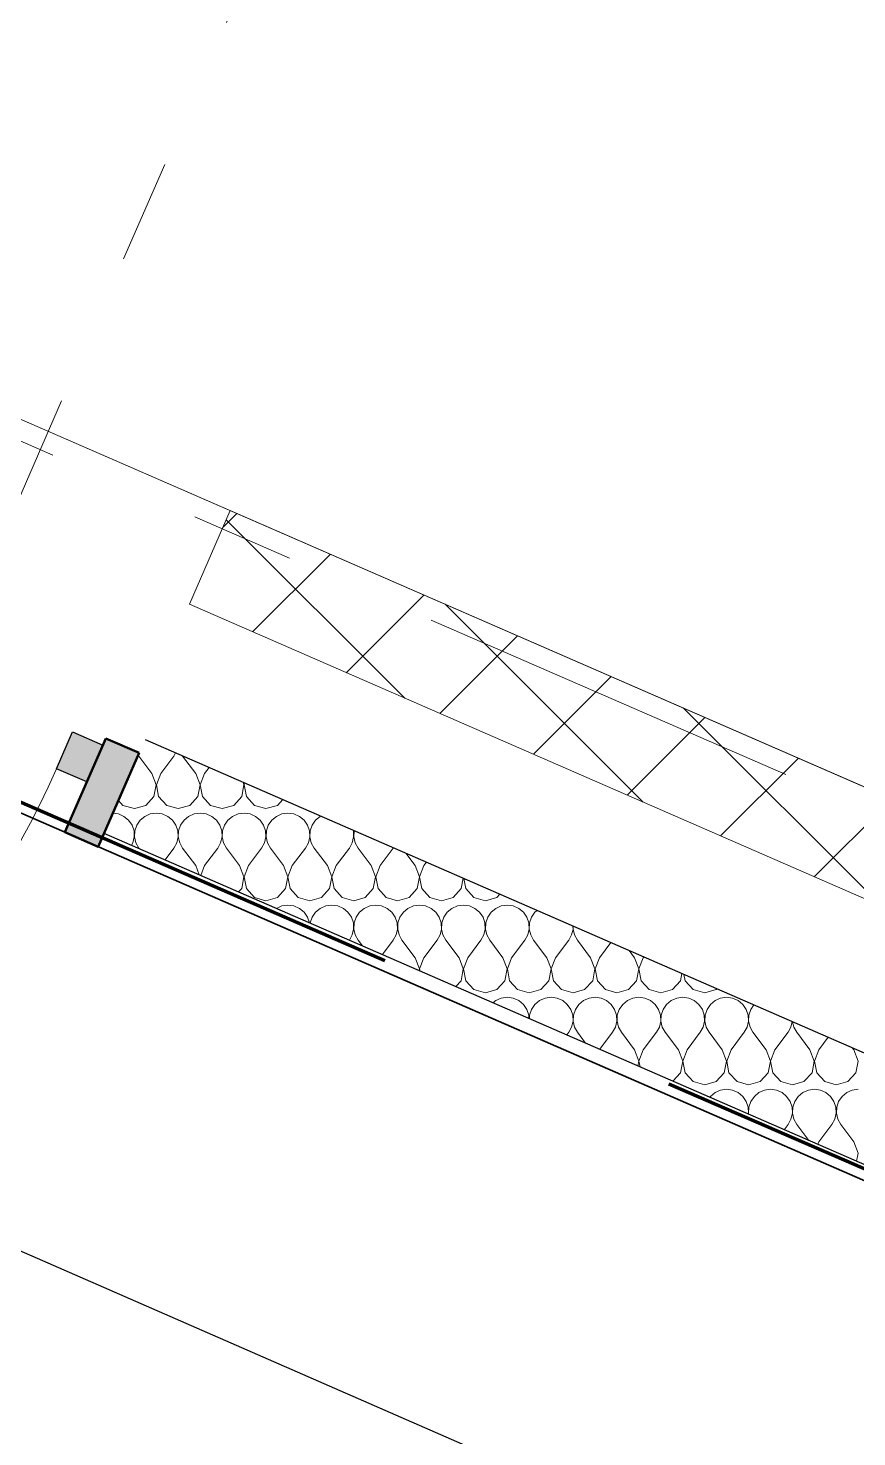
# Model space of a CAD drawing. Header units: millimetres. Extents: x -99530 to 1067232, y -97212 to 137997.
# Drawn here: x 1017203 to 1018336, y -18626 to -16698 of the extents above; entities that cross this region are included whole.
import ezdxf
from ezdxf.enums import TextEntityAlignment as Align

# ---------------------------------------------------------------- set-up
doc = ezdxf.new("R2010")
doc.units = ezdxf.units.MM
doc.header["$MEASUREMENT"] = 0
doc.linetypes.add('Double Dashed', pattern=[1093.611073, 529.166651, -211.666656, 141.111112, -211.666656])
doc.linetypes.add('Long Dashed', pattern=[1058.333302, 634.99999, -423.333311])
for name, color, linetype in [('A-05-M_Gross_Int_Circulation', 7, 'Continuous'), ('A-15-MG_Structural_Grid', 7, 'Continuous'), ('A-20-M_Floor_Slab', 7, 'Continuous'), ('A-25-M_Curtain_Wall', 7, 'Continuous'), ('A-25-M_Wall_Int', 7, 'Continuous'), ('New_A-20-M_Hard_Landscape', 7, 'Continuous')]:
    doc.layers.add(name, color=color, linetype=linetype)
for name, color, linetype, lineweight, true_color in [('A-05-M_Gross_Int_Circulation_Pen_No__74', 7, 'Continuous', 20, 0x606060), ('A-15-MG_Structural_Grid_Pen_No__163', 7, 'Continuous', 0, 0x750077), ('A-25-M_Curtain_Wall_Pen_No__144', 7, 'Continuous', 0, 0xc8c8c8), ('A-25-M_Curtain_Wall_Pen_No__27', 7, 'Continuous', 50, 0x2a2a2a), ('A-25-M_Curtain_Wall_Pen_No__43', 7, 'Continuous', 30, 0x444444), ('A-25-M_Curtain_Wall_Pen_No__67', 7, 'Continuous', 20, 0x606060), ('A-25-M_Wall_Int_Pen_No__107', 7, 'Continuous', 15, 0xa6a6a6), ('ArchiCAD Doors_Pen_No__103', 7, 'Continuous', 15, 0xa6a6a6), ('ArchiCAD Doors_Pen_No__43', 7, 'Continuous', 30, 0x444444), ('ArchiCAD Doors_Pen_No__63', 7, 'Continuous', 20, 0x606060), ('New_A-20-M_Hard_Landscape_Pen_No__53', 7, 'Continuous', 35, 0x444444)]:
    doc.layers.add(name, color=color, linetype=linetype, lineweight=lineweight, true_color=true_color)
for name, color, linetype, lineweight in [('A-20-M_Floor_Slab_Pen_No__89', 8, 'Continuous', 20), ('A-25-M_Wall_Int_Pen_No__1', 7, 'Continuous', 13), ('A-95-P_Drawing_Pen_No__85', 8, 'Continuous', 20), ('ArchiCAD Zone Stamps_Pen_No__6', 7, 'Continuous', 35), ('ArchiCAD Zone Stamps_Pen_No__9', 7, 'Continuous', 13), ('Demolished_G-10-P_Topo_Building_Pen_No__177', 1, 'Continuous', 70)]:
    doc.layers.add(name, color=color, linetype=linetype, lineweight=lineweight)
doc.styles.add('GENERATED_STYLE_3', font='')
doc.styles.add('GENERATED_STYLE_4', font='')
doc.styles.get('GENERATED_STYLE_3').set_extended_font_data('Arial')
doc.styles.get('GENERATED_STYLE_4').set_extended_font_data('Swis721 BT')
doc.dimstyles.new('GENERATED_STYLE__4', dxfattribs={"dimtxt": 0.18, "dimasz": 273.6, "dimexe": 0.18, "dimexo": 0.0625, "dimgap": 0.09, "dimtad": 0, "dimtih": 1, "dimtoh": 1, "dimdec": 4, "dimzin": 0, "dimdsep": 46, "dimcen": 0.09, "dimadec": 0, "dimazin": 0, "dimtfac": 1, "dimtdec": 4, "dimtmove": 0, "dimatfit": 3, "dimldrblk": 'ARROWHEAD_5', "dimfxl": 1, "dimtolj": 1, "dimtzin": 0, "dimarcsym": 0})

# ---------------------------------------------------------------- blocks, each defined once
blk = doc.blocks.new('__41_3', base_point=(1018828.6, -13306.2))
at = {"layer": 'A-05-M_Gross_Int_Circulation_Pen_No__74', "linetype": 'Continuous'}
blk.add_line((1015993.1, -16710.3), (1018365.1, -17744.5), dxfattribs=at)
at = {"layer": 'ArchiCAD Zone Stamps_Pen_No__6', "style": 'GENERATED_STYLE_3'}
for tag, height, p in [('measuredAreaCode', 175, (1018328.4, -13097.3)), ('DUMMY_649', 175, (1018597.4, -13214.6)), ('DUMMY_650', 175, (1019025.5, -13401.3)), ('DUMMY_651', 116.7, (1019269.9, -13494.5))]:
    blk.add_attdef(tag, text='', height=height, rotation=336.4404, dxfattribs=at).set_placement(p, align=Align.TOP_LEFT)
blk = doc.blocks.new('_INB 0264_73_3', base_point=(1017979, -15448.7))
at = {"layer": 'A-05-M_Gross_Int_Circulation_Pen_No__74', "linetype": 'Continuous'}
blk.add_line((1016026.2, -16724.7), (1018398.3, -17758.9), dxfattribs=at)
at = {"layer": 'ArchiCAD Zone Stamps_Pen_No__9', "style": 'GENERATED_STYLE_3'}
for tag, height, p in [('ROOM_NUMBER', 200, (1017665.2, -14618.3)), ('measuredAreaCode', 200, (1017508.2, -14978.4)), ('DUMMY_649', 200, (1017815.6, -15112.4)), ('DUMMY_650', 200, (1018304.9, -15325.8)), ('DUMMY_651', 133.3, (1018584.2, -15432.3))]:
    blk.add_attdef(tag, text='', height=height, rotation=336.4404, dxfattribs=at).set_placement(p, align=Align.TOP_LEFT)
blk = doc.blocks.new('Mesh_20_3', base_point=(988930.7, -24727.1))
at = {"layer": 'New_A-20-M_Hard_Landscape_Pen_No__53', "linetype": 'Continuous', "flags": 128}
blk.add_lwpolyline([(988930.7, -24727.1), (988131.3, -26560.4), (999398.6, -31473.5), (1000198, -29640.2), (990908.8, -25589.7), (996843.1, -11980.5), (1005863.9, -15914), (1005925.7, -15772.3), (1017857.8, -20975.3), (1018925.2, -18527.4), (995994.2, -8528.3)], close=True, dxfattribs=at)
blk = doc.blocks.new('Slab_5_3', base_point=(977314.7, -362.2))
at = {"layer": 'A-20-M_Floor_Slab_Pen_No__89', "linetype": 'Continuous', "flags": 128}
blk.add_lwpolyline([(977314.7, -362.2), (984728.9, 6537.3), (984643.8, 6629.2), (987876.2, 9637.2), (992165.2, 7766.9), (996287.1, 17219.8), (1030611.3, 2252.7), (1030904.7, 2124.8), (1026692.8, -7534.4), (1026399.5, -7406.5), (1021328.1, -19036.6), (980552.3, -1256.3), (980362.6, -1691.3)], close=True, dxfattribs=at)
blk = doc.blocks.new('*X571', base_point=(976938, 0))
at = {"layer": 'A-25-M_Curtain_Wall_Pen_No__67', "linetype": 'Continuous'}
for p, q in [((1017353.4, -17692.9), (1017354, -17694)), ((1017372, -17718), (1017354, -17694)), ((1017384, -17718), (1017402, -17694)), ((1017402, -17694), (1017404.4, -17689.7)), ((1017413.9, -17693.8), (1017414, -17694)), ((1017432, -17718), (1017414, -17694)), ((1017444, -17718), (1017450.3, -17709.7)), ((1017377.9, -17733.3), (1017372, -17718)), ((1017374.8, -17749.4), (1017377.9, -17733.3)), ((1017384, -17718), (1017378.1, -17733.3)), ((1017378.1, -17733.3), (1017381.2, -17749.4)), ((1017437.9, -17733.3), (1017432, -17718)), ((1017434.8, -17749.4), (1017437.9, -17733.3)), ((1017444, -17718), (1017438.1, -17733.3)), ((1017438.1, -17733.3), (1017441.2, -17749.4)), ((1017494.8, -17749.4), (1017497.9, -17733.3)), ((1017497.9, -17733.3), (1017496.6, -17729.9)), ((1017499, -17730.9), (1017498.1, -17733.3)), ((1017498.1, -17733.3), (1017501.2, -17749.4)), ((1017363.8, -17761.5), (1017374.8, -17749.4)), ((1017381.2, -17749.4), (1017392.2, -17761.5)), ((1017423.8, -17761.5), (1017434.8, -17749.4)), ((1017441.2, -17749.4), (1017452.2, -17761.5)), ((1017483.8, -17761.5), (1017494.8, -17749.4)), ((1017501.2, -17749.4), (1017512.2, -17761.5)), ((1017326.3, -17755), (1017332.2, -17761.5)), ((1017332.2, -17761.5), (1017348, -17766)), ((1017348, -17766), (1017363.8, -17761.5)), ((1017392.2, -17761.5), (1017408, -17766)), ((1017408, -17766), (1017423.8, -17761.5)), ((1017452.2, -17761.5), (1017468, -17766)), ((1017468, -17766), (1017483.8, -17761.5)), ((1017512.2, -17761.5), (1017528, -17766)), ((1017528, -17766), (1017543.8, -17761.5)), ((1017543.8, -17761.5), (1017551, -17753.6)), ((1017326.2, -17773.1), (1017318.8, -17772.1)), ((1017333.8, -17776.5), (1017326.2, -17773.1)), ((1017340.1, -17781.8), (1017333.8, -17776.5)), ((1017344.8, -17788.6), (1017340.1, -17781.8)), ((1017347.5, -17796.4), (1017344.8, -17788.6)), ((1017351.2, -17788.6), (1017348.5, -17796.4)), ((1017355.9, -17781.8), (1017351.2, -17788.6)), ((1017362.2, -17776.5), (1017355.9, -17781.8)), ((1017369.8, -17773.1), (1017362.2, -17776.5)), ((1017378, -17772), (1017369.8, -17773.1)), ((1017386.2, -17773.1), (1017378, -17772)), ((1017393.8, -17776.5), (1017386.2, -17773.1)), ((1017400.1, -17781.8), (1017393.8, -17776.5)), ((1017404.8, -17788.6), (1017400.1, -17781.8)), ((1017407.5, -17796.4), (1017404.8, -17788.6)), ((1017411.2, -17788.6), (1017408.5, -17796.4)), ((1017415.9, -17781.8), (1017411.2, -17788.6)), ((1017422.2, -17776.5), (1017415.9, -17781.8)), ((1017429.8, -17773.1), (1017422.2, -17776.5)), ((1017438, -17772), (1017429.8, -17773.1)), ((1017446.2, -17773.1), (1017438, -17772)), ((1017453.8, -17776.5), (1017446.2, -17773.1)), ((1017460.1, -17781.8), (1017453.8, -17776.5)), ((1017464.8, -17788.6), (1017460.1, -17781.8)), ((1017467.5, -17796.4), (1017464.8, -17788.6)), ((1017471.2, -17788.6), (1017468.5, -17796.4)), ((1017475.9, -17781.8), (1017471.2, -17788.6)), ((1017482.2, -17776.5), (1017475.9, -17781.8)), ((1017489.8, -17773.1), (1017482.2, -17776.5)), ((1017498, -17772), (1017489.8, -17773.1)), ((1017506.2, -17773.1), (1017498, -17772)), ((1017513.8, -17776.5), (1017506.2, -17773.1)), ((1017520.1, -17781.8), (1017513.8, -17776.5)), ((1017524.8, -17788.6), (1017520.1, -17781.8)), ((1017527.5, -17796.4), (1017524.8, -17788.6)), ((1017531.2, -17788.6), (1017528.5, -17796.4)), ((1017535.9, -17781.8), (1017531.2, -17788.6)), ((1017542.2, -17776.5), (1017535.9, -17781.8)), ((1017549.8, -17773.1), (1017542.2, -17776.5)), ((1017558, -17772), (1017549.8, -17773.1)), ((1017566.2, -17773.1), (1017558, -17772)), ((1017573.8, -17776.5), (1017566.2, -17773.1)), ((1017580.1, -17781.8), (1017573.8, -17776.5)), ((1017584.8, -17788.6), (1017580.1, -17781.8)), ((1017587.5, -17796.4), (1017584.8, -17788.6)), ((1017591.2, -17788.6), (1017588.5, -17796.4)), ((1017595.9, -17781.8), (1017591.2, -17788.6)), ((1017602.2, -17776.5), (1017595.9, -17781.8)), ((1017602.9, -17776.2), (1017602.2, -17776.5)), ((1017346, -17812.8), (1017347.9, -17804.7)), ((1017347.9, -17804.7), (1017347.5, -17796.4)), ((1017348.5, -17796.4), (1017348.1, -17804.7)), ((1017348.1, -17804.7), (1017350, -17812.8)), ((1017406, -17812.8), (1017407.9, -17804.7)), ((1017407.9, -17804.7), (1017407.5, -17796.4)), ((1017408.5, -17796.4), (1017408.1, -17804.7)), ((1017408.1, -17804.7), (1017410, -17812.8)), ((1017466, -17812.8), (1017467.9, -17804.7)), ((1017467.9, -17804.7), (1017467.5, -17796.4)), ((1017468.5, -17796.4), (1017468.1, -17804.7)), ((1017468.1, -17804.7), (1017470, -17812.8)), ((1017526, -17812.8), (1017527.9, -17804.7)), ((1017527.9, -17804.7), (1017527.5, -17796.4)), ((1017528.5, -17796.4), (1017528.1, -17804.7)), ((1017528.1, -17804.7), (1017530, -17812.8)), ((1017586, -17812.8), (1017587.9, -17804.7)), ((1017587.9, -17804.7), (1017587.5, -17796.4)), ((1017588.5, -17796.4), (1017588.1, -17804.7)), ((1017588.1, -17804.7), (1017590, -17812.8)), ((1017646, -17812.8), (1017647.9, -17804.7)), ((1017647.5, -17796.4), (1017647.2, -17795.5)), ((1017647.9, -17804.7), (1017647.5, -17796.4)), ((1017648.5, -17796.4), (1017648.1, -17804.7)), ((1017648.1, -17804.7), (1017650, -17812.8)), ((1017648.6, -17796.2), (1017648.5, -17796.4)), ((1017344.1, -17816.1), (1017346, -17812.8)), ((1017350, -17812.8), (1017354, -17820)), ((1017354.5, -17820.6), (1017354, -17820)), ((1017389.9, -17836.1), (1017402, -17820)), ((1017402, -17820), (1017406, -17812.8)), ((1017410, -17812.8), (1017414, -17820)), ((1017432, -17844), (1017414, -17820)), ((1017444, -17844), (1017462, -17820)), ((1017462, -17820), (1017466, -17812.8)), ((1017470, -17812.8), (1017474, -17820)), ((1017492, -17844), (1017474, -17820)), ((1017504, -17844), (1017522, -17820)), ((1017522, -17820), (1017526, -17812.8)), ((1017530, -17812.8), (1017534, -17820)), ((1017552, -17844), (1017534, -17820)), ((1017564, -17844), (1017582, -17820)), ((1017582, -17820), (1017586, -17812.8)), ((1017590, -17812.8), (1017594, -17820)), ((1017612, -17844), (1017594, -17820)), ((1017624, -17844), (1017642, -17820)), ((1017642, -17820), (1017646, -17812.8)), ((1017650, -17812.8), (1017654, -17820)), ((1017672, -17844), (1017654, -17820)), ((1017684, -17844), (1017702, -17820)), ((1017702, -17820), (1017702.2, -17819.5)), ((1017732, -17844), (1017719.2, -17826.9)), ((1017436.8, -17856.5), (1017432, -17844)), ((1017444, -17844), (1017438.8, -17857.4)), ((1017497.9, -17859.3), (1017492, -17844)), ((1017504, -17844), (1017498.1, -17859.3)), ((1017557.9, -17859.3), (1017552, -17844)), ((1017564, -17844), (1017558.1, -17859.3)), ((1017617.9, -17859.3), (1017612, -17844)), ((1017624, -17844), (1017618.1, -17859.3)), ((1017677.9, -17859.3), (1017672, -17844)), ((1017684, -17844), (1017678.1, -17859.3)), ((1017737.9, -17859.3), (1017732, -17844)), ((1017744, -17844), (1017738.1, -17859.3)), ((1017744, -17844), (1017747.5, -17839.3)), ((1017494.8, -17875.4), (1017497.9, -17859.3)), ((1017498.1, -17859.3), (1017501.2, -17875.4)), ((1017554.8, -17875.4), (1017557.9, -17859.3)), ((1017558.1, -17859.3), (1017561.2, -17875.4)), ((1017614.8, -17875.4), (1017617.9, -17859.3)), ((1017618.1, -17859.3), (1017621.2, -17875.4)), ((1017674.8, -17875.4), (1017677.9, -17859.3)), ((1017678.1, -17859.3), (1017681.2, -17875.4)), ((1017734.8, -17875.4), (1017737.9, -17859.3)), ((1017738.1, -17859.3), (1017741.2, -17875.4)), ((1017794.8, -17875.4), (1017797.5, -17861.1)), ((1017798.5, -17861.5), (1017801.2, -17875.4)), ((1017490.6, -17880), (1017494.8, -17875.4)), ((1017501.2, -17875.4), (1017512.2, -17887.5)), ((1017543.8, -17887.5), (1017554.8, -17875.4)), ((1017561.2, -17875.4), (1017572.2, -17887.5)), ((1017603.8, -17887.5), (1017614.8, -17875.4)), ((1017621.2, -17875.4), (1017632.2, -17887.5)), ((1017663.8, -17887.5), (1017674.8, -17875.4)), ((1017681.2, -17875.4), (1017692.2, -17887.5)), ((1017723.8, -17887.5), (1017734.8, -17875.4)), ((1017741.2, -17875.4), (1017752.2, -17887.5)), ((1017783.8, -17887.5), (1017794.8, -17875.4)), ((1017801.2, -17875.4), (1017812.2, -17887.5)), ((1017843.8, -17887.5), (1017847.9, -17883)), ((1017512.2, -17887.5), (1017528, -17892)), ((1017528, -17892), (1017543.8, -17887.5)), ((1017549.8, -17899.1), (1017542.2, -17902.5)), ((1017542.2, -17902.5), (1017542.2, -17902.5)), ((1017558, -17898), (1017549.8, -17899.1)), ((1017566.2, -17899.1), (1017558, -17898)), ((1017573.8, -17902.5), (1017566.2, -17899.1)), ((1017572.2, -17887.5), (1017588, -17892)), ((1017580.1, -17907.8), (1017573.8, -17902.5)), ((1017588, -17892), (1017603.8, -17887.5)), ((1017602.2, -17902.5), (1017595.9, -17907.8)), ((1017609.8, -17899.1), (1017602.2, -17902.5)), ((1017618, -17898), (1017609.8, -17899.1)), ((1017626.2, -17899.1), (1017618, -17898)), ((1017633.8, -17902.5), (1017626.2, -17899.1)), ((1017632.2, -17887.5), (1017648, -17892)), ((1017640.1, -17907.8), (1017633.8, -17902.5)), ((1017648, -17892), (1017663.8, -17887.5)), ((1017662.2, -17902.5), (1017655.9, -17907.8)), ((1017669.8, -17899.1), (1017662.2, -17902.5)), ((1017678, -17898), (1017669.8, -17899.1)), ((1017686.2, -17899.1), (1017678, -17898)), ((1017693.8, -17902.5), (1017686.2, -17899.1)), ((1017692.2, -17887.5), (1017708, -17892)), ((1017700.1, -17907.8), (1017693.8, -17902.5)), ((1017708, -17892), (1017723.8, -17887.5)), ((1017722.2, -17902.5), (1017715.9, -17907.8)), ((1017729.8, -17899.1), (1017722.2, -17902.5)), ((1017738, -17898), (1017729.8, -17899.1)), ((1017746.2, -17899.1), (1017738, -17898)), ((1017753.8, -17902.5), (1017746.2, -17899.1)), ((1017752.2, -17887.5), (1017768, -17892)), ((1017760.1, -17907.8), (1017753.8, -17902.5)), ((1017768, -17892), (1017783.8, -17887.5)), ((1017782.2, -17902.5), (1017775.9, -17907.8)), ((1017789.8, -17899.1), (1017782.2, -17902.5)), ((1017798, -17898), (1017789.8, -17899.1)), ((1017806.2, -17899.1), (1017798, -17898)), ((1017813.8, -17902.5), (1017806.2, -17899.1)), ((1017812.2, -17887.5), (1017828, -17892)), ((1017820.1, -17907.8), (1017813.8, -17902.5)), ((1017828, -17892), (1017843.8, -17887.5)), ((1017842.2, -17902.5), (1017835.9, -17907.8)), ((1017849.8, -17899.1), (1017842.2, -17902.5)), ((1017858, -17898), (1017849.8, -17899.1)), ((1017866.2, -17899.1), (1017858, -17898)), ((1017873.8, -17902.5), (1017866.2, -17899.1)), ((1017880.1, -17907.8), (1017873.8, -17902.5)), ((1017898.9, -17905.3), (1017895.9, -17907.8)), ((1017584.8, -17914.6), (1017580.1, -17907.8)), ((1017587.4, -17922.2), (1017584.8, -17914.6)), ((1017591.2, -17914.6), (1017588.5, -17922.4)), ((1017588.5, -17922.4), (1017588.5, -17922.7)), ((1017595.9, -17907.8), (1017591.2, -17914.6)), ((1017644.8, -17914.6), (1017640.1, -17907.8)), ((1017647.5, -17922.4), (1017644.8, -17914.6)), ((1017647.9, -17930.7), (1017647.5, -17922.4)), ((1017648.5, -17922.4), (1017648.1, -17930.7)), ((1017651.2, -17914.6), (1017648.5, -17922.4)), ((1017655.9, -17907.8), (1017651.2, -17914.6)), ((1017704.8, -17914.6), (1017700.1, -17907.8)), ((1017707.5, -17922.4), (1017704.8, -17914.6)), ((1017707.9, -17930.7), (1017707.5, -17922.4)), ((1017708.5, -17922.4), (1017708.1, -17930.7)), ((1017711.2, -17914.6), (1017708.5, -17922.4)), ((1017715.9, -17907.8), (1017711.2, -17914.6)), ((1017764.8, -17914.6), (1017760.1, -17907.8)), ((1017767.5, -17922.4), (1017764.8, -17914.6)), ((1017767.9, -17930.7), (1017767.5, -17922.4)), ((1017768.5, -17922.4), (1017768.1, -17930.7)), ((1017771.2, -17914.6), (1017768.5, -17922.4)), ((1017775.9, -17907.8), (1017771.2, -17914.6)), ((1017824.8, -17914.6), (1017820.1, -17907.8)), ((1017827.5, -17922.4), (1017824.8, -17914.6)), ((1017827.9, -17930.7), (1017827.5, -17922.4)), ((1017828.5, -17922.4), (1017828.1, -17930.7)), ((1017831.2, -17914.6), (1017828.5, -17922.4)), ((1017835.9, -17907.8), (1017831.2, -17914.6)), ((1017884.8, -17914.6), (1017880.1, -17907.8)), ((1017887.5, -17922.4), (1017884.8, -17914.6)), ((1017887.9, -17930.7), (1017887.5, -17922.4)), ((1017888.5, -17922.4), (1017888.1, -17930.7)), ((1017891.2, -17914.6), (1017888.5, -17922.4)), ((1017895.9, -17907.8), (1017891.2, -17914.6)), ((1017642, -17946), (1017646, -17938.8)), ((1017646, -17938.8), (1017647.9, -17930.7)), ((1017648.1, -17930.7), (1017650, -17938.8)), ((1017650, -17938.8), (1017654, -17946)), ((1017702, -17946), (1017706, -17938.8)), ((1017706, -17938.8), (1017707.9, -17930.7)), ((1017708.1, -17930.7), (1017710, -17938.8)), ((1017710, -17938.8), (1017714, -17946)), ((1017762, -17946), (1017766, -17938.8)), ((1017766, -17938.8), (1017767.9, -17930.7)), ((1017768.1, -17930.7), (1017770, -17938.8)), ((1017770, -17938.8), (1017774, -17946)), ((1017822, -17946), (1017826, -17938.8)), ((1017826, -17938.8), (1017827.9, -17930.7)), ((1017828.1, -17930.7), (1017830, -17938.8)), ((1017830, -17938.8), (1017834, -17946)), ((1017882, -17946), (1017886, -17938.8)), ((1017886, -17938.8), (1017887.9, -17930.7)), ((1017888.1, -17930.7), (1017890, -17938.8)), ((1017890, -17938.8), (1017894, -17946)), ((1017942, -17946), (1017946, -17938.8)), ((1017946, -17938.8), (1017947.9, -17930.7)), ((1017947.9, -17930.7), (1017947.7, -17926.6)), ((1017948.3, -17926.8), (1017948.1, -17930.7)), ((1017948.1, -17930.7), (1017950, -17938.8)), ((1017950, -17938.8), (1017954, -17946)), ((1017659.8, -17953.8), (1017654, -17946)), ((1017687.2, -17965.7), (1017702, -17946)), ((1017732, -17970), (1017714, -17946)), ((1017744, -17970), (1017762, -17946)), ((1017792, -17970), (1017774, -17946)), ((1017804, -17970), (1017822, -17946)), ((1017852, -17970), (1017834, -17946)), ((1017864, -17970), (1017882, -17946)), ((1017912, -17970), (1017894, -17946)), ((1017924, -17970), (1017942, -17946)), ((1017972, -17970), (1017954, -17946)), ((1017984, -17970), (1017999.6, -17949.2)), ((1018032, -17970), (1018024.6, -17960.1)), ((1017737.9, -17985.3), (1017732, -17970)), ((1017744, -17970), (1017738.1, -17985.3)), ((1017797.9, -17985.3), (1017792, -17970)), ((1017804, -17970), (1017798.1, -17985.3)), ((1017857.9, -17985.3), (1017852, -17970)), ((1017864, -17970), (1017858.1, -17985.3)), ((1017917.9, -17985.3), (1017912, -17970)), ((1017924, -17970), (1017918.1, -17985.3)), ((1017977.9, -17985.3), (1017972, -17970)), ((1017984, -17970), (1017978.1, -17985.3)), ((1018037.9, -17985.3), (1018032, -17970)), ((1018044, -17970), (1018038.1, -17985.3)), ((1018044, -17970), (1018044.8, -17968.9)), ((1017737.4, -17987.6), (1017737.9, -17985.3)), ((1017738.1, -17985.3), (1017738.7, -17988.2)), ((1017787.5, -18009.4), (1017794.8, -18001.4)), ((1017794.8, -18001.4), (1017797.9, -17985.3)), ((1017798.1, -17985.3), (1017801.2, -18001.4)), ((1017801.2, -18001.4), (1017812.2, -18013.5)), ((1017843.8, -18013.5), (1017854.8, -18001.4)), ((1017854.8, -18001.4), (1017857.9, -17985.3)), ((1017858.1, -17985.3), (1017861.2, -18001.4)), ((1017861.2, -18001.4), (1017872.2, -18013.5)), ((1017903.8, -18013.5), (1017914.8, -18001.4)), ((1017914.8, -18001.4), (1017917.9, -17985.3)), ((1017918.1, -17985.3), (1017921.2, -18001.4)), ((1017921.2, -18001.4), (1017932.2, -18013.5)), ((1017963.8, -18013.5), (1017974.8, -18001.4)), ((1017974.8, -18001.4), (1017977.9, -17985.3)), ((1017978.1, -17985.3), (1017981.2, -18001.4)), ((1017981.2, -18001.4), (1017992.2, -18013.5)), ((1018023.8, -18013.5), (1018034.8, -18001.4)), ((1018034.8, -18001.4), (1018037.9, -17985.3)), ((1018038.1, -17985.3), (1018041.2, -18001.4)), ((1018041.2, -18001.4), (1018052.2, -18013.5)), ((1018083.8, -18013.5), (1018094.8, -18001.4)), ((1018094.8, -18001.4), (1018096.7, -17991.5)), ((1018099.5, -17992.8), (1018101.2, -18001.4)), ((1018101.2, -18001.4), (1018112.2, -18013.5)), ((1017812.2, -18013.5), (1017828, -18018)), ((1017828, -18018), (1017843.8, -18013.5)), ((1017872.2, -18013.5), (1017888, -18018)), ((1017888, -18018), (1017903.8, -18013.5)), ((1017932.2, -18013.5), (1017948, -18018)), ((1017948, -18018), (1017963.8, -18013.5)), ((1017992.2, -18013.5), (1018008, -18018)), ((1018008, -18018), (1018023.8, -18013.5)), ((1018052.2, -18013.5), (1018068, -18018)), ((1018068, -18018), (1018083.8, -18013.5)), ((1018112.2, -18013.5), (1018128, -18018)), ((1018128, -18018), (1018143.8, -18013.5)), ((1018143.8, -18013.5), (1018144.7, -18012.5)), ((1017842.2, -18028.5), (1017838.4, -18031.6)), ((1017849.8, -18025.1), (1017842.2, -18028.5)), ((1017858, -18024), (1017849.8, -18025.1)), ((1017866.2, -18025.1), (1017858, -18024)), ((1017873.8, -18028.5), (1017866.2, -18025.1)), ((1017880.1, -18033.8), (1017873.8, -18028.5)), ((1017884.8, -18040.6), (1017880.1, -18033.8)), ((1017887.5, -18048.4), (1017884.8, -18040.6)), ((1017891.2, -18040.6), (1017888.5, -18048.4)), ((1017895.9, -18033.8), (1017891.2, -18040.6)), ((1017902.2, -18028.5), (1017895.9, -18033.8)), ((1017909.8, -18025.1), (1017902.2, -18028.5)), ((1017918, -18024), (1017909.8, -18025.1)), ((1017926.2, -18025.1), (1017918, -18024)), ((1017933.8, -18028.5), (1017926.2, -18025.1)), ((1017940.1, -18033.8), (1017933.8, -18028.5)), ((1017944.8, -18040.6), (1017940.1, -18033.8)), ((1017947.5, -18048.4), (1017944.8, -18040.6)), ((1017951.2, -18040.6), (1017948.5, -18048.4)), ((1017955.9, -18033.8), (1017951.2, -18040.6)), ((1017962.2, -18028.5), (1017955.9, -18033.8)), ((1017969.8, -18025.1), (1017962.2, -18028.5)), ((1017978, -18024), (1017969.8, -18025.1)), ((1017986.2, -18025.1), (1017978, -18024)), ((1017993.8, -18028.5), (1017986.2, -18025.1)), ((1018000.1, -18033.8), (1017993.8, -18028.5)), ((1018004.8, -18040.6), (1018000.1, -18033.8)), ((1018007.5, -18048.4), (1018004.8, -18040.6)), ((1018011.2, -18040.6), (1018008.5, -18048.4)), ((1018015.9, -18033.8), (1018011.2, -18040.6)), ((1018022.2, -18028.5), (1018015.9, -18033.8)), ((1018029.8, -18025.1), (1018022.2, -18028.5)), ((1018038, -18024), (1018029.8, -18025.1)), ((1018046.2, -18025.1), (1018038, -18024)), ((1018053.8, -18028.5), (1018046.2, -18025.1)), ((1018060.1, -18033.8), (1018053.8, -18028.5)), ((1018064.8, -18040.6), (1018060.1, -18033.8)), ((1018067.5, -18048.4), (1018064.8, -18040.6)), ((1018071.2, -18040.6), (1018068.5, -18048.4)), ((1018075.9, -18033.8), (1018071.2, -18040.6)), ((1018082.2, -18028.5), (1018075.9, -18033.8)), ((1018089.8, -18025.1), (1018082.2, -18028.5)), ((1018098, -18024), (1018089.8, -18025.1)), ((1018106.2, -18025.1), (1018098, -18024)), ((1018113.8, -18028.5), (1018106.2, -18025.1)), ((1018120.1, -18033.8), (1018113.8, -18028.5)), ((1018124.8, -18040.6), (1018120.1, -18033.8)), ((1018127.5, -18048.4), (1018124.8, -18040.6)), ((1018131.2, -18040.6), (1018128.5, -18048.4)), ((1018135.9, -18033.8), (1018131.2, -18040.6)), ((1018142.2, -18028.5), (1018135.9, -18033.8)), ((1018149.8, -18025.1), (1018142.2, -18028.5)), ((1018158, -18024), (1018149.8, -18025.1)), ((1018166.2, -18025.1), (1018158, -18024)), ((1018173.8, -18028.5), (1018166.2, -18025.1)), ((1018180.1, -18033.8), (1018173.8, -18028.5)), ((1018184.8, -18040.6), (1018180.1, -18033.8)), ((1018187.5, -18048.4), (1018184.8, -18040.6)), ((1018191.2, -18040.6), (1018188.5, -18048.4)), ((1018195.3, -18034.5), (1018191.2, -18040.6)), ((1017887.7, -18053.1), (1017887.5, -18048.4)), ((1017888.5, -18048.4), (1017888.3, -18053.4)), ((1017946, -18064.8), (1017947.9, -18056.7)), ((1017947.9, -18056.7), (1017947.5, -18048.4)), ((1017948.5, -18048.4), (1017948.1, -18056.7)), ((1017948.1, -18056.7), (1017950, -18064.8)), ((1018006, -18064.8), (1018007.9, -18056.7)), ((1018007.9, -18056.7), (1018007.5, -18048.4)), ((1018008.5, -18048.4), (1018008.1, -18056.7)), ((1018008.1, -18056.7), (1018010, -18064.8)), ((1018066, -18064.8), (1018067.9, -18056.7)), ((1018067.9, -18056.7), (1018067.5, -18048.4)), ((1018068.5, -18048.4), (1018068.1, -18056.7)), ((1018068.1, -18056.7), (1018070, -18064.8)), ((1018126, -18064.8), (1018127.9, -18056.7)), ((1018127.9, -18056.7), (1018127.5, -18048.4)), ((1018128.5, -18048.4), (1018128.1, -18056.7)), ((1018128.1, -18056.7), (1018130, -18064.8)), ((1018186, -18064.8), (1018187.9, -18056.7)), ((1018187.9, -18056.7), (1018187.5, -18048.4)), ((1018188.5, -18048.4), (1018188.1, -18056.7)), ((1018188.1, -18056.7), (1018190, -18064.8)), ((1018246, -18064.8), (1018247.7, -18057.4)), ((1018248.3, -18057.7), (1018250, -18064.8)), ((1017939.3, -18075.6), (1017942, -18072)), ((1017942, -18072), (1017946, -18064.8)), ((1017950, -18064.8), (1017954, -18072)), ((1017965.2, -18086.9), (1017954, -18072)), ((1017984.5, -18095.3), (1018002, -18072)), ((1018002, -18072), (1018006, -18064.8)), ((1018010, -18064.8), (1018014, -18072)), ((1018032, -18096), (1018014, -18072)), ((1018044, -18096), (1018062, -18072)), ((1018062, -18072), (1018066, -18064.8)), ((1018070, -18064.8), (1018074, -18072)), ((1018092, -18096), (1018074, -18072)), ((1018104, -18096), (1018122, -18072)), ((1018122, -18072), (1018126, -18064.8)), ((1018130, -18064.8), (1018134, -18072)), ((1018152, -18096), (1018134, -18072)), ((1018164, -18096), (1018182, -18072)), ((1018182, -18072), (1018186, -18064.8)), ((1018190, -18064.8), (1018194, -18072)), ((1018212, -18096), (1018194, -18072)), ((1018224, -18096), (1018242, -18072)), ((1018242, -18072), (1018246, -18064.8)), ((1018250, -18064.8), (1018254, -18072)), ((1018272, -18096), (1018254, -18072)), ((1018284, -18096), (1018296.9, -18078.8)), ((1018037.9, -18111.3), (1018032, -18096)), ((1018044, -18096), (1018038.1, -18111.3)), ((1018097.9, -18111.3), (1018092, -18096)), ((1018104, -18096), (1018098.1, -18111.3)), ((1018157.9, -18111.3), (1018152, -18096)), ((1018164, -18096), (1018158.1, -18111.3)), ((1018217.9, -18111.3), (1018212, -18096)), ((1018224, -18096), (1018218.1, -18111.3)), ((1018277.9, -18111.3), (1018272, -18096)), ((1018284, -18096), (1018278.1, -18111.3)), ((1018332, -18096), (1018329.9, -18093.3)), ((1018337.9, -18111.3), (1018332, -18096)), ((1018036.6, -18118.1), (1018037.9, -18111.3)), ((1018038.1, -18111.3), (1018039.7, -18119.4)), ((1018094.8, -18127.4), (1018097.9, -18111.3)), ((1018098.1, -18111.3), (1018101.2, -18127.4)), ((1018154.8, -18127.4), (1018157.9, -18111.3)), ((1018158.1, -18111.3), (1018161.2, -18127.4)), ((1018214.8, -18127.4), (1018217.9, -18111.3)), ((1018218.1, -18111.3), (1018221.2, -18127.4)), ((1018274.8, -18127.4), (1018277.9, -18111.3)), ((1018278.1, -18111.3), (1018281.2, -18127.4)), ((1018334.8, -18127.4), (1018337.9, -18111.3)), ((1018084.3, -18138.9), (1018094.8, -18127.4)), ((1018101.2, -18127.4), (1018112.2, -18139.5)), ((1018143.8, -18139.5), (1018154.8, -18127.4)), ((1018161.2, -18127.4), (1018172.2, -18139.5)), ((1018203.8, -18139.5), (1018214.8, -18127.4)), ((1018221.2, -18127.4), (1018232.2, -18139.5)), ((1018263.8, -18139.5), (1018274.8, -18127.4)), ((1018281.2, -18127.4), (1018292.2, -18139.5)), ((1018323.8, -18139.5), (1018334.8, -18127.4)), ((1018112.2, -18139.5), (1018128, -18144)), ((1018128, -18144), (1018143.8, -18139.5)), ((1018142.2, -18154.5), (1018135.9, -18159.8)), ((1018149.8, -18151.1), (1018142.2, -18154.5)), ((1018158, -18150), (1018149.8, -18151.1)), ((1018166.2, -18151.1), (1018158, -18150)), ((1018173.8, -18154.5), (1018166.2, -18151.1)), ((1018172.2, -18139.5), (1018188, -18144)), ((1018180.1, -18159.8), (1018173.8, -18154.5)), ((1018188, -18144), (1018203.8, -18139.5)), ((1018202.2, -18154.5), (1018195.9, -18159.8)), ((1018209.8, -18151.1), (1018202.2, -18154.5)), ((1018218, -18150), (1018209.8, -18151.1)), ((1018226.2, -18151.1), (1018218, -18150)), ((1018233.8, -18154.5), (1018226.2, -18151.1)), ((1018232.2, -18139.5), (1018248, -18144)), ((1018240.1, -18159.8), (1018233.8, -18154.5)), ((1018248, -18144), (1018263.8, -18139.5)), ((1018262.2, -18154.5), (1018255.9, -18159.8)), ((1018269.8, -18151.1), (1018262.2, -18154.5)), ((1018278, -18150), (1018269.8, -18151.1)), ((1018286.2, -18151.1), (1018278, -18150)), ((1018293.8, -18154.5), (1018286.2, -18151.1)), ((1018292.2, -18139.5), (1018308, -18144)), ((1018300.1, -18159.8), (1018293.8, -18154.5)), ((1018308, -18144), (1018323.8, -18139.5)), ((1018322.2, -18154.5), (1018315.9, -18159.8)), ((1018329.8, -18151.1), (1018322.2, -18154.5)), ((1018338, -18150), (1018329.8, -18151.1)), ((1018135.9, -18159.8), (1018135, -18161)), ((1018184.8, -18166.6), (1018180.1, -18159.8)), ((1018187.5, -18174.4), (1018184.8, -18166.6)), ((1018187.9, -18182.7), (1018187.5, -18174.4)), ((1018188.5, -18174.4), (1018188.1, -18182.7)), ((1018191.2, -18166.6), (1018188.5, -18174.4)), ((1018195.9, -18159.8), (1018191.2, -18166.6)), ((1018244.8, -18166.6), (1018240.1, -18159.8)), ((1018247.5, -18174.4), (1018244.8, -18166.6)), ((1018247.9, -18182.7), (1018247.5, -18174.4)), ((1018248.5, -18174.4), (1018248.1, -18182.7)), ((1018251.2, -18166.6), (1018248.5, -18174.4)), ((1018255.9, -18159.8), (1018251.2, -18166.6)), ((1018304.8, -18166.6), (1018300.1, -18159.8)), ((1018307.5, -18174.4), (1018304.8, -18166.6)), ((1018307.9, -18182.7), (1018307.5, -18174.4)), ((1018308.5, -18174.4), (1018308.1, -18182.7)), ((1018311.2, -18166.6), (1018308.5, -18174.4)), ((1018315.9, -18159.8), (1018311.2, -18166.6)), ((1018187.6, -18183.9), (1018187.9, -18182.7)), ((1018188.1, -18182.7), (1018188.5, -18184.3)), ((1018242, -18198), (1018246, -18190.8)), ((1018246, -18190.8), (1018247.9, -18182.7)), ((1018248.1, -18182.7), (1018250, -18190.8)), ((1018250, -18190.8), (1018254, -18198)), ((1018302, -18198), (1018306, -18190.8)), ((1018306, -18190.8), (1018307.9, -18182.7)), ((1018308.1, -18182.7), (1018310, -18190.8)), ((1018310, -18190.8), (1018314, -18198)), ((1018236.6, -18205.3), (1018242, -18198)), ((1018270.6, -18220.1), (1018254, -18198)), ((1018284, -18222), (1018302, -18198)), ((1018332, -18222), (1018314, -18198)), ((1018284, -18222), (1018282.7, -18225.4)), ((1018337.9, -18237.3), (1018332, -18222)), ((1018335.8, -18248.5), (1018337.9, -18237.3))]:
    blk.add_line(p, q, dxfattribs=at)
blk = doc.blocks.new('Curtain Wall_12_3', base_point=(976938, 0))
at = {"layer": 'A-25-M_Curtain_Wall_Pen_No__144', "linetype": 'Continuous'}
blk.add_hatch(color=256, dxfattribs=at).paths.add_polyline_path([(1017298.7, -17818.1), (1017354.7, -17689.8), (1017308.9, -17669.8), (1017252.9, -17798.2)])
at = {"layer": 'ArchiCAD Doors_Pen_No__103', "linetype": 'Continuous'}
blk.add_hatch(color=256, dxfattribs=at).paths.add_polyline_path([(1017282.9, -17729.4), (1017241.6, -17711.4), (1017263.6, -17661), (1017304.9, -17679)])
at = {"layer": 'A-25-M_Curtain_Wall_Pen_No__27', "linetype": 'Continuous'}
for p, q in [((1017308.9, -17669.8), (1017252.9, -17798.2)), ((1017354.7, -17689.8), (1017308.9, -17669.8)), ((1017298.7, -17818.1), (1017354.7, -17689.8)), ((1017252.9, -17798.2), (1017298.7, -17818.1))]:
    blk.add_line(p, q, dxfattribs=at)
at = {"layer": 'A-25-M_Curtain_Wall_Pen_No__43', "linetype": 'Continuous'}
for p, q in [((1017362.7, -17671.5), (1019028.2, -18397.7)), ((1018972.3, -18526.1), (1017306.7, -17799.8))]:
    blk.add_line(p, q, dxfattribs=at)
at = {"layer": 'ArchiCAD Doors_Pen_No__43', "linetype": 'Continuous'}
for p, q in [((1017241.6, -17711.4), (1017263.6, -17661)), ((1017263.6, -17661), (1017304.9, -17679)), ((1017304.9, -17679), (1017282.9, -17729.4)), ((1017282.9, -17729.4), (1017241.6, -17711.4))]:
    blk.add_line(p, q, dxfattribs=at)
at = {"layer": 'ArchiCAD Doors_Pen_No__63', "linetype": 'Continuous'}
blk.add_arc((1016260.8, -17283.7), 1070, 246.4404, 336.4404, dxfattribs=at)
at = {"layer": 'A-25-M_Curtain_Wall', "linetype": 'Continuous', "lineweight": 0}
blk.add_blockref('*X571', (976938, 0), dxfattribs=at)
blk = doc.blocks.new('Wall_117_3', base_point=(1017479.2, -17358))
at = {"layer": 'A-25-M_Wall_Int_Pen_No__107', "linetype": 'Continuous'}
h = blk.add_hatch(dxfattribs=at)
h.set_pattern_fill('Concrete_Block_0003', color=256, style=0, pattern_type=2)
h.set_pattern_definition([(45, (976938, 0), (-91.92388, 91.92388), []), (135, (976938, 0), (91.92388, 91.92388), [])])
h.paths.add_polyline_path([(1017423.3, -17486.4), (1018970.9, -18161.5), (1019155.2, -18089.1), (1017479.2, -17358)])
at = {"layer": 'A-25-M_Wall_Int_Pen_No__1', "linetype": 'Continuous', "flags": 128}
for points in [[(1017479.2, -17358), (1017423.3, -17486.4)], [(1019155.2, -18089.1), (1017479.2, -17358)], [(1017423.3, -17486.4), (1018970.9, -18161.5)]]:
    blk.add_lwpolyline(points, dxfattribs=at)
blk = doc.blocks.new('Standard grid marker')
at = {"layer": 'A-15-MG_Structural_Grid_Pen_No__163', "linetype": 'Double Dashed'}
blk.add_line((1000, 0), (29726, 0), dxfattribs=at)
at = {"layer": 'A-15-MG_Structural_Grid_Pen_No__163', "style": 'GENERATED_STYLE_4'}
for tag, p in [('AC_MarkerText_1_0', (-500, 41.2)), ('AC_MarkerText_1_1', (31226, 41.2))]:
    blk.add_attdef(tag, text='', height=350, rotation=90, dxfattribs=at).set_placement(p, align=Align.MIDDLE_CENTER)
blk = doc.blocks.new('Standard grid marker_3')
at = {"layer": 'A-15-MG_Structural_Grid_Pen_No__163', "linetype": 'Double Dashed'}
blk.add_line((1000, 0), (74254.8, 0), dxfattribs=at)
at = {"layer": 'A-15-MG_Structural_Grid_Pen_No__163', "style": 'GENERATED_STYLE_4'}
for tag, p in [('AC_MarkerText_1_0', (-500, 43.4)), ('AC_MarkerText_1_1', (75754.8, 43.4))]:
    blk.add_attdef(tag, text='', height=350, rotation=360, dxfattribs=at).set_placement(p, align=Align.MIDDLE_CENTER)
blk = doc.blocks.new('ARROWHEAD_5')
at = {"color": 0, "linetype": 'Continuous', "lineweight": 0}
blk.add_line((0, 0), (-1, 0), dxfattribs=at)
blk.add_solid([(-1, 0.2679), (0, 0), (-1, -0.2679), (-1, 0.2679)], dxfattribs=at)

msp = doc.modelspace()

# ---------------------------------------------------------------- linework, layer by layer
at = {"layer": 'Demolished_G-10-P_Topo_Building_Pen_No__177', "linetype": 'Long Dashed'}
msp.add_line((1021573.4, -19661.2), (985789, -4112.2), dxfattribs=at)

# ---------------------------------------------------------------- block references
at = {"layer": 'A-05-M_Gross_Int_Circulation', "linetype": 'Continuous'}
for name, p in [('__41_3', (1018828.6, -13306.2)), ('_INB 0264_73_3', (1017979, -15448.7))]:
    msp.add_blockref(name, p, dxfattribs=at)
at = {"layer": 'A-15-MG_Structural_Grid', "color": 8, "linetype": 'Continuous', "lineweight": 15, "zscale": 1000}
for name, p, rotation in [('Standard grid marker', (1027702, 6765.2), 246.440411583993), ('Standard grid marker_3', (975736.8, 813.7), 336.440411583993)]:
    msp.add_blockref(name, p, dxfattribs=dict(at, rotation=rotation))
at = {"layer": 'A-20-M_Floor_Slab', "color": 8, "linetype": 'Continuous', "lineweight": 20}
msp.add_blockref('Slab_5_3', (977314.7, -362.2), dxfattribs=at)
at = {"layer": 'A-25-M_Curtain_Wall', "linetype": 'Continuous', "lineweight": 0}
msp.add_blockref('Curtain Wall_12_3', (976938, 0), dxfattribs=at)
at = {"layer": 'A-25-M_Wall_Int', "color": 250, "lineweight": 50, "true_color": 0x2a2a2a}
msp.add_blockref('Wall_117_3', (1017479.2, -17358), dxfattribs=at)
at = {"layer": 'New_A-20-M_Hard_Landscape', "color": 49, "lineweight": 35, "true_color": 0x444444}
msp.add_blockref('Mesh_20_3', (988930.7, -24727.1), dxfattribs=at)

# ---------------------------------------------------------------- leaders
at = {"layer": 'A-95-P_Drawing_Pen_No__85', "linetype": 'Continuous', "annotation_type": 0, "has_hookline": 1, "hookline_direction": 0, "text_width": 1500, "horizontal_direction": (0.917019, -0.398843, 0)}
msp.add_leader([(1016770.9, -17570.5), (1017064, -18314.9), (1017857.3, -18662.1)], dimstyle='GENERATED_STYLE__4', dxfattribs=at)

doc.saveas('drawing.dxf')
